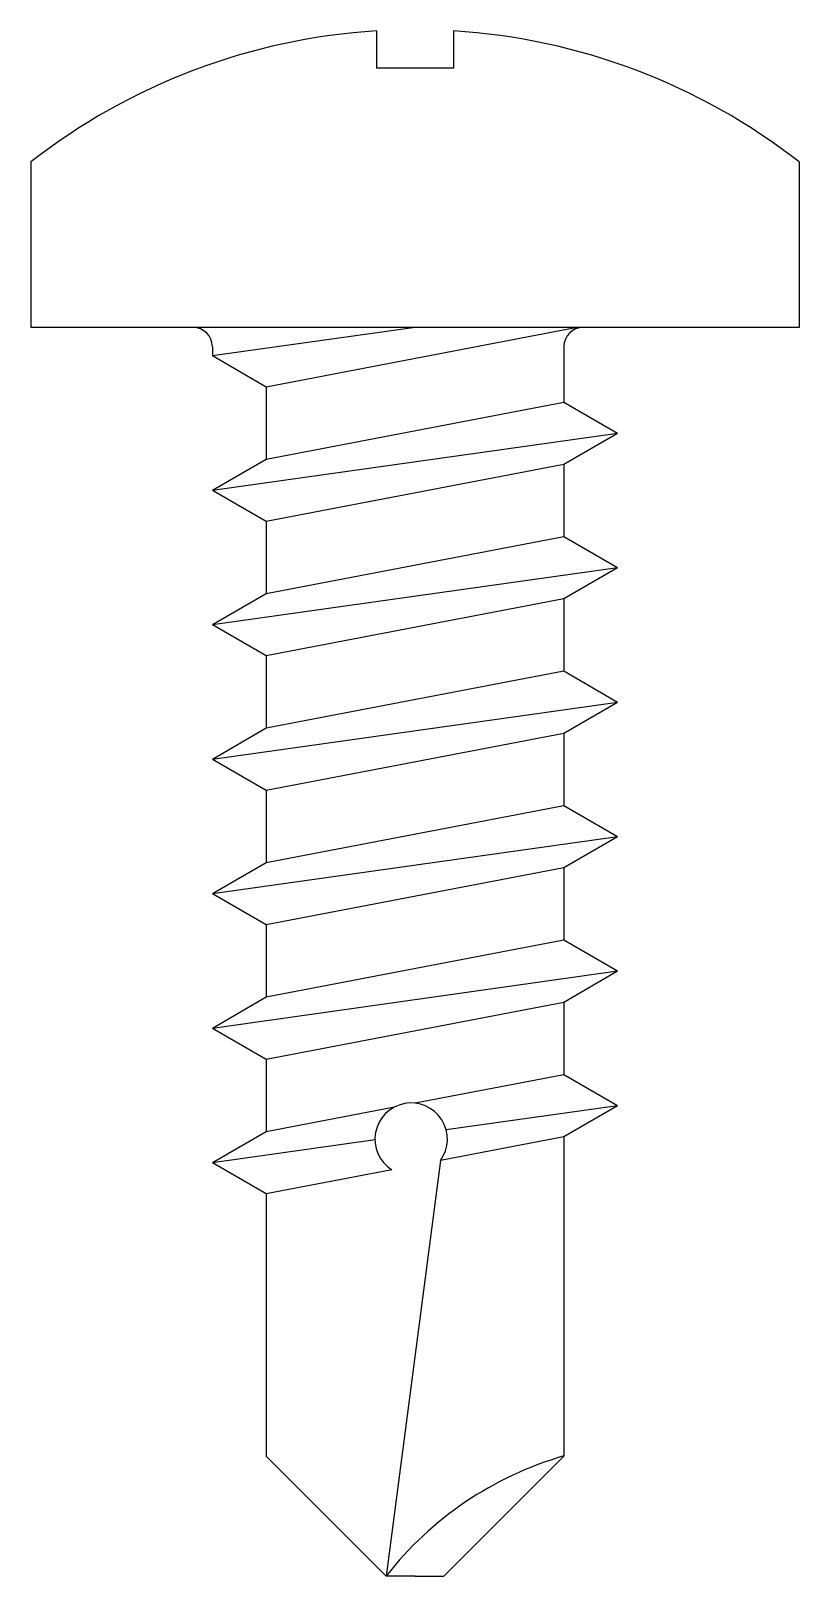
# Model space of a CAD drawing. Extents: x -4 to 4, y -13 to 3.1.
import ezdxf

# ---------------------------------------------------------------- set-up
doc = ezdxf.new("R2010")
doc.units = 0
doc.layers.get('0').update_dxf_attribs({"linetype": 'CONTINUOUS'})

msp = doc.modelspace()

# ---------------------------------------------------------------- linework, layer by layer
for p, q in [((-0.4, 3.088), (-0.4, 2.7)), ((0.4, 3.088), (0.4, 2.7)), ((0.4, 2.7), (-0.4, 2.7)), ((-4, 1.723), (-4, 0)), ((4, 1.723), (4, 0)), ((-2.31, 0), (-4, 0)), ((1.75, 0), (-2.31, 0)), ((0, 0), (-2.11, -0.297)), ((1.69, 0), (-1.55, -0.62)), ((4, 0), (1.75, 0)), ((-2.11, -0.2), (-2.11, -0.297)), ((-1.55, -0.62), (-2.11, -0.297)), ((1.55, -0.2), (1.55, -0.78)), ((-1.55, -0.62), (-1.55, -1.373)), ((1.55, -0.78), (-1.55, -1.373)), ((2.11, -1.103), (1.55, -0.78)), ((2.11, -1.103), (-2.11, -1.697)), ((2.11, -1.103), (1.55, -1.427)), ((-1.55, -1.373), (-2.11, -1.697)), ((1.55, -1.427), (-1.55, -2.02)), ((1.55, -1.427), (1.55, -2.18)), ((-1.55, -2.02), (-2.11, -1.697)), ((-1.55, -2.02), (-1.55, -2.773)), ((1.55, -2.18), (-1.55, -2.773)), ((2.11, -2.503), (1.55, -2.18)), ((2.11, -2.503), (-2.11, -3.097)), ((2.11, -2.503), (1.55, -2.827)), ((-1.55, -2.773), (-2.11, -3.097)), ((1.55, -2.827), (-1.55, -3.42)), ((1.55, -2.827), (1.55, -3.58)), ((-1.55, -3.42), (-2.11, -3.097)), ((-1.55, -3.42), (-1.55, -4.173)), ((1.55, -3.58), (-1.55, -4.173)), ((2.11, -3.903), (1.55, -3.58)), ((2.11, -3.903), (-2.11, -4.497)), ((2.11, -3.903), (1.55, -4.227)), ((-1.55, -4.173), (-2.11, -4.497)), ((1.55, -4.227), (-1.55, -4.82)), ((1.55, -4.227), (1.55, -4.98)), ((-1.55, -4.82), (-2.11, -4.497)), ((-1.55, -4.82), (-1.55, -5.573)), ((1.55, -4.98), (-1.55, -5.573)), ((2.11, -5.303), (1.55, -4.98)), ((2.11, -5.303), (-2.11, -5.897)), ((2.11, -5.303), (1.55, -5.627)), ((-1.55, -5.573), (-2.11, -5.897)), ((1.55, -5.627), (-1.55, -6.22)), ((1.55, -5.627), (1.55, -6.38)), ((-1.55, -6.22), (-2.11, -5.897)), ((-1.55, -6.22), (-1.55, -6.973)), ((1.55, -6.38), (-1.55, -6.973)), ((2.11, -6.703), (1.55, -6.38)), ((2.11, -6.703), (-2.11, -7.297)), ((2.11, -6.703), (1.55, -7.027)), ((-1.55, -6.973), (-2.11, -7.297)), ((1.55, -7.027), (-1.55, -7.62)), ((1.55, -7.027), (1.55, -7.78)), ((-1.55, -7.62), (-2.11, -7.297)), ((-1.55, -7.62), (-1.55, -8.373)), ((1.55, -7.78), (0, -8.077)), ((2.11, -8.103), (1.55, -7.78)), ((-0.215, -8.118), (-1.55, -8.373)), ((2.11, -8.103), (0.324, -8.354)), ((2.11, -8.103), (1.55, -8.427)), ((-1.55, -8.373), (-2.11, -8.697)), ((-0.416, -8.459), (-2.11, -8.697)), ((1.55, -8.427), (0.264, -8.673)), ((1.55, -8.427), (1.55, -11.75)), ((0.264, -8.673), (-0.3, -13)), ((-1.55, -9.02), (-2.11, -8.697)), ((-0.241, -8.769), (-1.55, -9.02)), ((-1.55, -9.02), (-1.55, -11.75)), ((-0.3, -13), (-1.55, -11.75)), ((0.3, -13), (1.55, -11.75)), ((0, -13), (-0.3, -13)), ((0, -13), (0.3, -13))]:
    msp.add_line(p, q)
for centre, radius, start, end in [((0, -3.4), 6.5, 93.5281, 127.9799), ((0, -3.4), 6.5, 52.0201, 86.4719), ((-2.31, -0.2), 0.2, 0, 90), ((1.75, -0.2), 0.2, 90, 180), ((-0.04, -8.451), 0.377, 323.9341, 237.7274), ((2.552, -15.227), 3.619, 106.0768, 142.0151)]:
    msp.add_arc(centre, radius, start, end)

doc.saveas('drawing.dxf')
